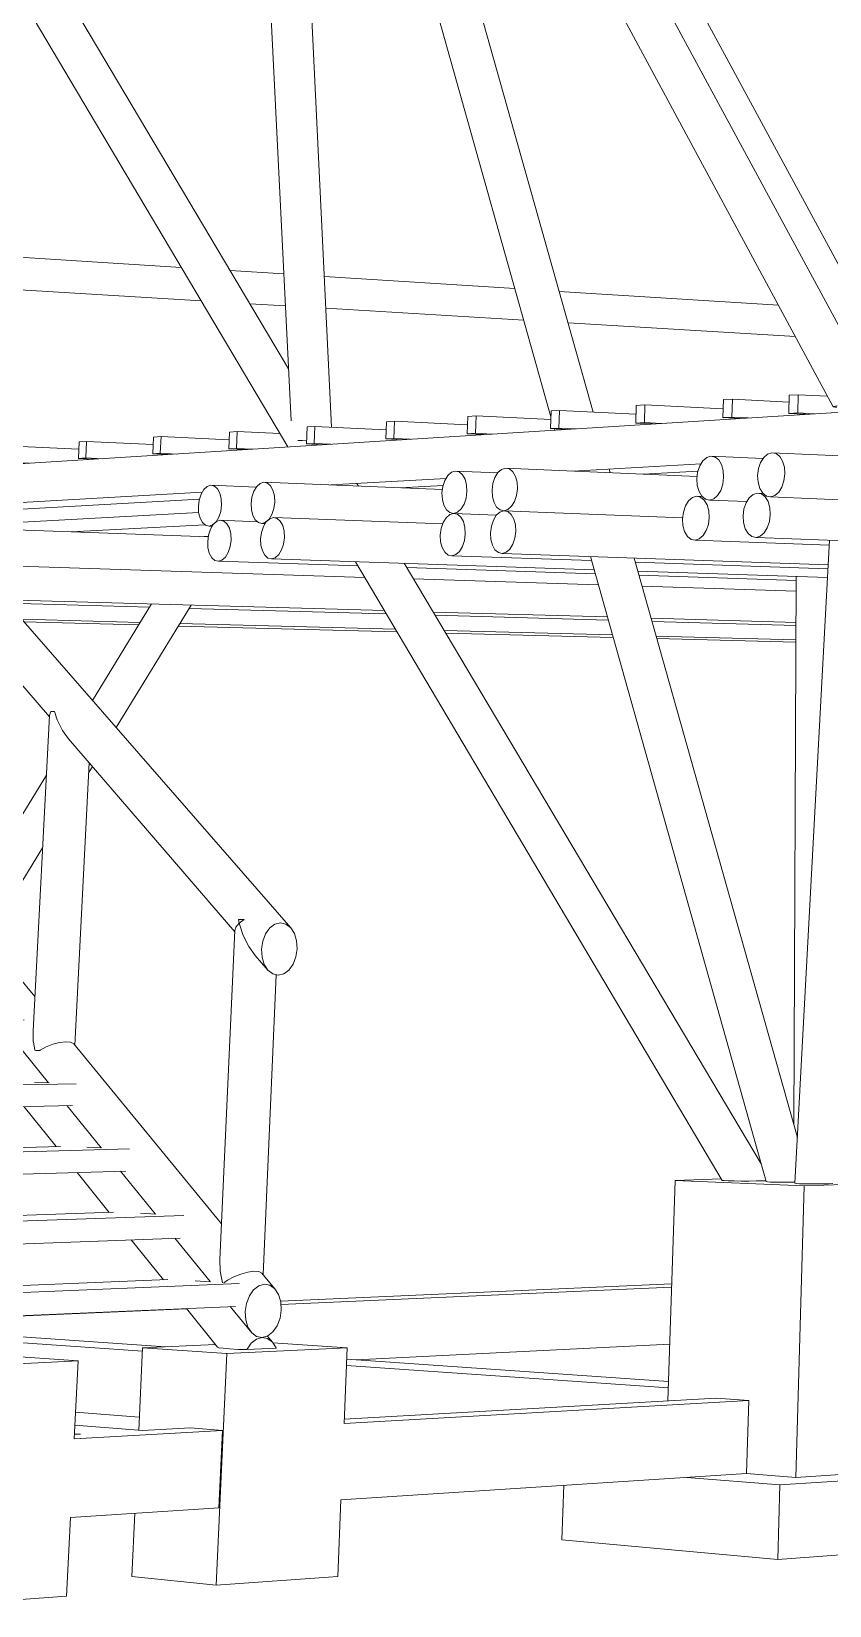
# Model space of a CAD drawing. Header units: millimetres. Extents: x -71878 to 121433, y -67383 to 83273.
# Drawn here: x -53653 to -42900, y 32376 to 53587 of the extents above; entities that cross this region are included whole.
import ezdxf

# ---------------------------------------------------------------- set-up
doc = ezdxf.new("R2010")
doc.units = ezdxf.units.MM
doc.header["$MEASUREMENT"] = 0
for name, color, linetype in [('COLUMNAS', 7, 'Continuous'), ('ENTIRADO', 7, 'Continuous'), ('Gradas', 7, 'Continuous'), ('Losas', 7, 'Continuous'), ('Vigas', 7, 'Continuous'), ('VIGAS DE CIMENTACION', 7, 'Continuous')]:
    doc.layers.add(name, color=color, linetype=linetype)
for name, color, linetype, lineweight in [('COLUMNAS_Pluma_Nº__1', 7, 'Continuous', 0), ('ENTIRADO_Pluma_Nº__21', 7, 'Continuous', 5), ('Losas_Pluma_Nº__1', 7, 'Continuous', 0), ('VIGAS DE CIMENTACION_Pluma_Nº__21', 7, 'Continuous', 5), ('Vigas_Pluma_Nº__21', 7, 'Continuous', 5)]:
    doc.layers.add(name, color=color, linetype=linetype, lineweight=lineweight)
doc.layers.add('Gradas_Pluma_Nº__2', color=7, linetype='Continuous', lineweight=0, true_color=0x323232)

# ---------------------------------------------------------------- blocks, each defined once
blk = doc.blocks.new('Elem Sección_5_3')
at = {"layer": 'COLUMNAS_Pluma_Nº__1', "linetype": 'Continuous'}
for p, q in [((-26873, -9638), (-19597, -21919)), ((-26206, -9724), (-19585, -20865)), ((-18666, -22411), (-18644, -22447)), ((-18681, -23465), (-13743, -31802)), ((-18026, -23487), (-13216, -31580)), ((-13717, -31806), (-13743, -31802)), ((-13661, -31808), (-13717, -31806)), ((-13581, -31810), (-13661, -31808)), ((-13485, -31811), (-13581, -31810)), ((-13382, -31811), (-13485, -31811)), ((-13281, -31810), (-13382, -31811)), ((-13194, -31808), (-13281, -31810)), ((-13152, -31807), (-13194, -31808))]:
    blk.add_line(p, q, dxfattribs=at)
blk = doc.blocks.new('Elem Sección_6_3')
at = {"layer": 'COLUMNAS_Pluma_Nº__1', "linetype": 'Continuous'}
for p, q in [((-19674, -8637), (-16050, -21511)), ((-19052, -8758), (-15481, -21450)), ((-16004, -21674), (-15999, -21692)), ((-15265, -22217), (-15251, -22267)), ((-15519, -23397), (-13148, -31819)), ((-14927, -23417), (-12730, -31226)), ((-13133, -31822), (-13148, -31819)), ((-13091, -31825), (-13133, -31822)), ((-13026, -31826), (-13091, -31825)), ((-12944, -31827), (-13026, -31826)), ((-12853, -31827), (-12944, -31827)), ((-12763, -31826), (-12853, -31827)), ((-12762, -31826), (-12763, -31826))]:
    blk.add_line(p, q, dxfattribs=at)
blk = doc.blocks.new('Elem Sección_8_3')
at = {"layer": 'Vigas_Pluma_Nº__21', "linetype": 'Continuous'}
for p, q in [((7455, -20213), (-26895, -22380)), ((-14027, -22146), (-15753, -22245)), ((-17463, -22342), (-19017, -22431)), ((-20747, -22530), (-24486, -22744))]:
    blk.add_line(p, q, dxfattribs=at)
blk = doc.blocks.new('Elem Sección_9_3')
at = {"layer": 'Vigas_Pluma_Nº__21', "linetype": 'Continuous'}
for p, q in [((-14068, -22245), (-14808, -22286)), ((-17502, -22438), (-18081, -22470)), ((-20785, -22622), (-24415, -22826))]:
    blk.add_line(p, q, dxfattribs=at)
blk = doc.blocks.new('Elem Sección_11_3')
at = {"layer": 'Vigas_Pluma_Nº__21', "linetype": 'Continuous'}
for p, q in [((-13225, -22127), (-13183, -22059)), ((-13183, -22059), (-13130, -22014)), ((-13130, -22014), (-13073, -21996)), ((-13073, -21996), (-13017, -22007)), ((-13073, -21996), (-2679, -22485)), ((-13017, -22007), (-12967, -22046)), ((-12967, -22046), (-12928, -22110)), ((-13265, -22304), (-13254, -22211)), ((-13254, -22211), (-13225, -22127)), ((-12928, -22110), (-12904, -22192)), ((-12904, -22192), (-12898, -22283)), ((-13259, -22395), (-13265, -22304)), ((-13236, -22477), (-13259, -22395)), ((-13197, -22540), (-13236, -22477)), ((-12939, -22461), (-12981, -22529)), ((-12910, -22376), (-12939, -22461)), ((-12898, -22283), (-12910, -22376)), ((-13147, -22580), (-13197, -22540)), ((-13091, -22592), (-13147, -22580)), ((-13034, -22574), (-13091, -22592)), ((-13091, -22592), (-183, -23137)), ((-12981, -22529), (-13034, -22574))]:
    blk.add_line(p, q, dxfattribs=at)
blk = doc.blocks.new('Elem Sección_12_3')
at = {"layer": 'Vigas_Pluma_Nº__21', "linetype": 'Continuous'}
for p, q in [((-13951, -22061), (-13895, -22044)), ((-13895, -22044), (-13839, -22055)), ((-13895, -22044), (-13193, -22076)), ((-13839, -22055), (-13790, -22094)), ((-14084, -22349), (-14073, -22257)), ((-14073, -22257), (-14044, -22174)), ((-14044, -22174), (-14002, -22106)), ((-14002, -22106), (-13951, -22061)), ((-13790, -22094), (-13752, -22157)), ((-13752, -22157), (-13729, -22238)), ((-13729, -22238), (-13723, -22329)), ((-14078, -22440), (-14084, -22349)), ((-14055, -22520), (-14078, -22440)), ((-13735, -22421), (-13763, -22505)), ((-13723, -22329), (-13735, -22421)), ((-14018, -22584), (-14055, -22520)), ((-13969, -22623), (-14018, -22584)), ((-13913, -22635), (-13969, -22623)), ((-13857, -22617), (-13913, -22635)), ((-13913, -22635), (-13411, -22656)), ((-13805, -22573), (-13857, -22617)), ((-13763, -22505), (-13805, -22573))]:
    blk.add_line(p, q, dxfattribs=at)
blk = doc.blocks.new('Elem Sección_13_3')
at = {"layer": 'Vigas_Pluma_Nº__21', "linetype": 'Continuous'}
for p, q in [((-16764, -22265), (-16804, -22331)), ((-16715, -22222), (-16764, -22265)), ((-16662, -22205), (-16715, -22222)), ((-16610, -22216), (-16662, -22205)), ((-14080, -22318), (-16662, -22205)), ((-16564, -22254), (-16610, -22216)), ((-16528, -22315), (-16564, -22254)), ((-16831, -22412), (-16843, -22501)), ((-16804, -22331), (-16831, -22412)), ((-16507, -22394), (-16528, -22315)), ((-16514, -22572), (-16502, -22482)), ((-16502, -22482), (-16507, -22394)), ((-16843, -22501), (-16838, -22589)), ((-16838, -22589), (-16817, -22668)), ((-16817, -22668), (-16782, -22729)), ((-16581, -22719), (-16541, -22653)), ((-16541, -22653), (-16514, -22572)), ((-16782, -22729), (-16736, -22768)), ((-16736, -22768), (-16684, -22779)), ((-16684, -22779), (-16630, -22762)), ((-16630, -22762), (-16581, -22719))]:
    blk.add_line(p, q, dxfattribs=at)
blk = doc.blocks.new('Elem Sección_14_3')
at = {"layer": 'Vigas_Pluma_Nº__21', "linetype": 'Continuous'}
for p, q in [((-17391, -22261), (-17440, -22304)), ((-17339, -22244), (-17391, -22261)), ((-17288, -22255), (-17339, -22244)), ((-16766, -22269), (-17339, -22244)), ((-17242, -22293), (-17288, -22255)), ((-17506, -22450), (-17518, -22538)), ((-17479, -22369), (-17506, -22450)), ((-17440, -22304), (-17479, -22369)), ((-17207, -22354), (-17242, -22293)), ((-17187, -22432), (-17207, -22354)), ((-17182, -22520), (-17187, -22432)), ((-17518, -22538), (-17513, -22626)), ((-17513, -22626), (-17493, -22704)), ((-17260, -22755), (-17221, -22689)), ((-17221, -22689), (-17194, -22608)), ((-17194, -22608), (-17182, -22520)), ((-17493, -22704), (-17458, -22765)), ((-17458, -22765), (-17413, -22803)), ((-17413, -22803), (-17362, -22814)), ((-17362, -22814), (-17309, -22798)), ((-17309, -22798), (-17260, -22755))]:
    blk.add_line(p, q, dxfattribs=at)
blk = doc.blocks.new('Elem Sección_15_3')
at = {"layer": 'Vigas_Pluma_Nº__21', "linetype": 'Continuous'}
for p, q in [((-14196, -22646), (-14238, -22713)), ((-14144, -22601), (-14196, -22646)), ((-14088, -22584), (-14144, -22601)), ((-14033, -22596), (-14088, -22584)), ((-14013, -22587), (-14088, -22584)), ((-13984, -22635), (-14033, -22596)), ((-13946, -22698), (-13984, -22635)), ((-14266, -22797), (-14277, -22888)), ((-14277, -22888), (-14272, -22979)), ((-14238, -22713), (-14266, -22797)), ((-13923, -22779), (-13946, -22698)), ((-13929, -22963), (-13917, -22871)), ((-13917, -22871), (-13923, -22779)), ((-14272, -22979), (-14249, -23060)), ((-14249, -23060), (-14211, -23124)), ((-14051, -23158), (-13999, -23114)), ((-13999, -23114), (-13957, -23046)), ((-13957, -23046), (-13929, -22963)), ((-14211, -23124), (-14162, -23164)), ((-14162, -23164), (-14107, -23175)), ((-14107, -23175), (-14051, -23158)), ((-12300, -23243), (-14107, -23175))]:
    blk.add_line(p, q, dxfattribs=at)
blk = doc.blocks.new('Elem Sección_16_3')
at = {"layer": 'Vigas_Pluma_Nº__21', "linetype": 'Continuous'}
for p, q in [((-16826, -22905), (-16853, -22986)), ((-16786, -22839), (-16826, -22905)), ((-16737, -22796), (-16786, -22839)), ((-16684, -22779), (-16737, -22796)), ((-16631, -22790), (-16684, -22779)), ((-14276, -22874), (-16684, -22779)), ((-16585, -22829), (-16631, -22790)), ((-16550, -22891), (-16585, -22829)), ((-16529, -22970), (-16550, -22891)), ((-16853, -22986), (-16865, -23075)), ((-16865, -23075), (-16860, -23164)), ((-16535, -23148), (-16524, -23059)), ((-16524, -23059), (-16529, -22970)), ((-16860, -23164), (-16839, -23243)), ((-16839, -23243), (-16804, -23305)), ((-16804, -23305), (-16758, -23343)), ((-16652, -23339), (-16603, -23295)), ((-16603, -23295), (-16563, -23230)), ((-16563, -23230), (-16535, -23148)), ((-16758, -23343), (-16706, -23355)), ((-16706, -23355), (-16652, -23339)), ((-12315, -23509), (-16706, -23355))]:
    blk.add_line(p, q, dxfattribs=at)
blk = doc.blocks.new('Elem Sección_17_3')
at = {"layer": 'Vigas_Pluma_Nº__21', "linetype": 'Continuous'}
for p, q in [((-17463, -22874), (-17502, -22939)), ((-17414, -22831), (-17463, -22874)), ((-17362, -22814), (-17414, -22831)), ((-17310, -22826), (-17362, -22814)), ((-16784, -22837), (-17362, -22814)), ((-17265, -22864), (-17310, -22826)), ((-17230, -22925), (-17265, -22864)), ((-17529, -23020), (-17541, -23109)), ((-17541, -23109), (-17536, -23196)), ((-17502, -22939), (-17529, -23020)), ((-17209, -23004), (-17230, -22925)), ((-17216, -23181), (-17204, -23092)), ((-17204, -23092), (-17209, -23004)), ((-17536, -23196), (-17516, -23275)), ((-17516, -23275), (-17481, -23336)), ((-17332, -23370), (-17283, -23327)), ((-17283, -23327), (-17243, -23262)), ((-17243, -23262), (-17216, -23181)), ((-17481, -23336), (-17436, -23375)), ((-17436, -23375), (-17384, -23386)), ((-17384, -23386), (-17332, -23370)), ((-15504, -23451), (-17384, -23386)), ((-12318, -23561), (-14912, -23472))]:
    blk.add_line(p, q, dxfattribs=at)
blk = doc.blocks.new('Elem Sección_22_3')
at = {"layer": 'Vigas_Pluma_Nº__21', "linetype": 'Continuous'}
for p, q in [((-24263, -23000), (-20666, -23128)), ((-23820, -23508), (-18556, -23676)), ((-17901, -23697), (-15412, -23777)), ((-14821, -23796), (-12746, -23862))]:
    blk.add_line(p, q, dxfattribs=at)
blk = doc.blocks.new('Elem Sección_24_3')
at = {"layer": 'Vigas_Pluma_Nº__21', "linetype": 'Continuous'}
for p, q in [((-23181, -24241), (-21585, -24283)), ((-21049, -24298), (-18143, -24375)), ((-17488, -24392), (-15222, -24453)), ((-14632, -24468), (-12749, -24518))]:
    blk.add_line(p, q, dxfattribs=at)
blk = doc.blocks.new('Elem Sección_25_3')
at = {"layer": 'Vigas_Pluma_Nº__21', "linetype": 'Continuous'}
for p, q in [((-23370, -24025), (-21459, -24078)), ((-20924, -24094), (-18265, -24168)), ((-17610, -24187), (-15278, -24253)), ((-14688, -24269), (-12748, -24324))]:
    blk.add_line(p, q, dxfattribs=at)
blk = doc.blocks.new('Elem Sección_27_3')
at = {"layer": 'Vigas_Pluma_Nº__21', "linetype": 'Continuous'}
blk.add_line((-20666, -23123), (-20722, -23126), dxfattribs=at)
blk = doc.blocks.new('Elem Sección_58_3')
at = {"layer": 'COLUMNAS_Pluma_Nº__1', "linetype": 'Continuous'}
blk.add_line((-12745, -23665), (-12779, -31051), dxfattribs=at)
blk = doc.blocks.new('Elem Sección_59_3')
at = {"layer": 'COLUMNAS_Pluma_Nº__1', "linetype": 'Continuous'}
for p, q in [((-12763, -31841), (-12297, -23174)), ((-12763, -31841), (-12746, -31844)), ((-12746, -31844), (-12702, -31847)), ((-12702, -31847), (-12638, -31850)), ((-12638, -31850), (-12558, -31851)), ((-12558, -31851), (-12470, -31851)), ((-12470, -31851), (-12385, -31850)), ((-12385, -31850), (-12308, -31848)), ((-12308, -31848), (-12250, -31845))]:
    blk.add_line(p, q, dxfattribs=at)
blk = doc.blocks.new('Elem Sección_63_3')
at = {"layer": 'Vigas_Pluma_Nº__21', "linetype": 'Continuous'}
for p, q in [((-19885, -22928), (-19839, -22886)), ((-19839, -22886), (-19789, -22870)), ((-19789, -22870), (-19740, -22881)), ((-19789, -22870), (-17508, -22956)), ((-19740, -22881), (-19697, -22918)), ((-19961, -23156), (-19949, -23070)), ((-19949, -23070), (-19923, -22991)), ((-19923, -22991), (-19885, -22928)), ((-19697, -22918), (-19664, -22978)), ((-19664, -22978), (-19645, -23055)), ((-19645, -23055), (-19641, -23140)), ((-19957, -23242), (-19961, -23156)), ((-19938, -23319), (-19957, -23242)), ((-19905, -23378), (-19938, -23319)), ((-19679, -23306), (-19717, -23370)), ((-19653, -23227), (-19679, -23306)), ((-19641, -23140), (-19653, -23227)), ((-19863, -23416), (-19905, -23378)), ((-19814, -23427), (-19863, -23416)), ((-19764, -23411), (-19814, -23427)), ((-19814, -23427), (-15470, -23573)), ((-19717, -23370), (-19764, -23411)), ((-14878, -23593), (-12324, -23679))]:
    blk.add_line(p, q, dxfattribs=at)
blk = doc.blocks.new('Elem Sección_64_3')
at = {"layer": 'Vigas_Pluma_Nº__21', "linetype": 'Continuous'}
for p, q in [((-20725, -22493), (-20680, -22452)), ((-20680, -22452), (-20631, -22435)), ((-20631, -22435), (-20583, -22446)), ((-20631, -22435), (-20019, -22460)), ((-20583, -22446), (-20541, -22483)), ((-20541, -22483), (-20509, -22542)), ((-20800, -22719), (-20789, -22634)), ((-20789, -22634), (-20763, -22556)), ((-20763, -22556), (-20725, -22493)), ((-20509, -22542), (-20491, -22617)), ((-20491, -22617), (-20487, -22702)), ((-20797, -22804), (-20800, -22719)), ((-20778, -22879), (-20797, -22804)), ((-20746, -22938), (-20778, -22879)), ((-20524, -22866), (-20562, -22929)), ((-20498, -22788), (-20524, -22866)), ((-20487, -22702), (-20498, -22788)), ((-20705, -22975), (-20746, -22938)), ((-20657, -22986), (-20705, -22975)), ((-20608, -22970), (-20657, -22986)), ((-20657, -22986), (-20614, -22988)), ((-20562, -22929), (-20608, -22970))]:
    blk.add_line(p, q, dxfattribs=at)
blk = doc.blocks.new('Elem Sección_65_3')
at = {"layer": 'Vigas_Pluma_Nº__21', "linetype": 'Continuous'}
for p, q in [((-20014, -22452), (-20052, -22516)), ((-19968, -22410), (-20014, -22452)), ((-19918, -22394), (-19968, -22410)), ((-19870, -22405), (-19918, -22394)), ((-17512, -22494), (-19918, -22394)), ((-19827, -22441), (-19870, -22405)), ((-19795, -22501), (-19827, -22441)), ((-20078, -22594), (-20090, -22680)), ((-20090, -22680), (-20086, -22765)), ((-20052, -22516), (-20078, -22594)), ((-19776, -22577), (-19795, -22501)), ((-19783, -22749), (-19772, -22663)), ((-19772, -22663), (-19776, -22577)), ((-20086, -22765), (-20067, -22841)), ((-20067, -22841), (-20035, -22901)), ((-20035, -22901), (-19992, -22938)), ((-19894, -22933), (-19848, -22891)), ((-19848, -22891), (-19809, -22828)), ((-19809, -22828), (-19783, -22749)), ((-19992, -22938), (-19944, -22949)), ((-19944, -22949), (-19894, -22933)), ((-19898, -22951), (-19944, -22949))]:
    blk.add_line(p, q, dxfattribs=at)
blk = doc.blocks.new('Elem Sección_68_3')
at = {"layer": 'COLUMNAS_Pluma_Nº__1', "linetype": 'Continuous'}
for p, q in [((-14377, -31803), (-14473, -34775)), ((-14377, -31803), (-13754, -31783)), ((-12638, -31875), (-14377, -31803)), ((-10481, -31802), (-12638, -31875)), ((-11225, -31773), (-10481, -31802)), ((-10481, -31802), (-10550, -34781)), ((-12638, -31875), (-12749, -35805)), ((-12749, -35805), (-13414, -35751)), ((-12014, -35757), (-12749, -35805))]:
    blk.add_line(p, q, dxfattribs=at)
blk = doc.blocks.new('Elem Sección_70_3')
at = {"layer": 'Gradas_Pluma_Nº__2', "linetype": 'Continuous'}
for p, q in [((-33707, -22611), (-33542, -22601)), ((-33558, -22808), (-33542, -22601)), ((-33542, -22601), (-32626, -22634)), ((-32085, -22653), (-30686, -22704)), ((-33516, -22865), (-32646, -22895)), ((-32650, -22952), (-33471, -22924)), ((-31084, -23005), (-32109, -22970)), ((-32105, -22914), (-30479, -22969)), ((-30991, -22999), (-31084, -23005)), ((-30479, -22969), (-30643, -22979)), ((-30479, -22969), (-30478, -22967)), ((-33163, -23334), (-32996, -23324)), ((-33012, -23534), (-32996, -23324)), ((-32996, -23324), (-32679, -23334)), ((-32137, -23351), (-30473, -23403)), ((-29917, -23420), (-29897, -23421)), ((-29915, -23681), (-29897, -23421)), ((-32969, -23591), (-32698, -23599)), ((-32703, -23657), (-32924, -23651)), ((-30676, -23716), (-32160, -23673)), ((-32156, -23615), (-30491, -23664)), ((-30494, -23710), (-30577, -23714)), ((-29935, -23680), (-29915, -23681)), ((-29915, -23681), (-29935, -23682)), ((-32189, -24068), (-30522, -24112)), ((-29965, -24126), (-29324, -24143)), ((-29341, -24406), (-29324, -24143)), ((-30544, -24425), (-32212, -24385)), ((-32209, -24336), (-30540, -24377)), ((-29983, -24390), (-29341, -24406)), ((-29799, -24424), (-29979, -24432)), ((-29341, -24406), (-29440, -24410)), ((-32044, -24819), (-31871, -24813)), ((-31887, -25028), (-31871, -24813)), ((-31871, -24813), (-30572, -24840)), ((-30015, -24852), (-29086, -24871)), ((-31843, -25086), (-30591, -25110)), ((-30594, -25147), (-31814, -25125)), ((-29562, -25167), (-30035, -25158)), ((-30033, -25120), (-29103, -25138)), ((-29186, -25158), (-29369, -25164)), ((-31468, -25584), (-31292, -25579)), ((-31308, -25797), (-31292, -25579)), ((-31292, -25579), (-30625, -25590)), ((-30066, -25598), (-29135, -25613)), ((-28567, -25622), (-28144, -25628)), ((-28161, -25897), (-28144, -25628)), ((-31264, -25855), (-30644, -25863)), ((-30084, -25871), (-29153, -25883)), ((-30646, -25891), (-31243, -25883)), ((-29155, -25911), (-30086, -25898)), ((-28560, -25906), (-28585, -25906)), ((-28584, -25891), (-28161, -25897)), ((-28161, -25897), (-28189, -25898)), ((-30881, -26363), (-30702, -26360)), ((-30717, -26580), (-30702, -26360)), ((-30702, -26360), (-30678, -26361)), ((-30118, -26366), (-29185, -26375)), ((-28616, -26381), (-27537, -26392)), ((-27553, -26653), (-27537, -26392)), ((-29205, -26667), (-30138, -26660)), ((-30137, -26643), (-29204, -26651)), ((-28388, -26673), (-28635, -26672)), ((-28634, -26655), (-27562, -26664)), ((-27923, -26669), (-28112, -26671)), ((-28302, -27144), (-26462, -27153)), ((-25875, -27155), (-25173, -27158)), ((-28078, -27432), (-26479, -27436)), ((-27777, -27449), (-28065, -27448)), ((-27272, -27447), (-27464, -27448)), ((-25892, -27437), (-25224, -27439)), ((-26511, -27969), (-27659, -27970)), ((-27657, -27974), (-26512, -27972)), ((-25388, -27967), (-25923, -27968)), ((-25923, -27971), (-24512, -27969)), ((-24856, -27968), (-25043, -27967)), ((-27431, -28263), (-26529, -28260)), ((-25940, -28258), (-24562, -28253)), ((-26561, -28800), (-27011, -28803)), ((-26998, -28820), (-26562, -28817)), ((-25972, -28812), (-23946, -28796)), ((-24718, -28786), (-25971, -28796)), ((-24188, -28791), (-24378, -28789)), ((-26771, -29112), (-26580, -29110)), ((-25989, -29104), (-23962, -29084)), ((-26023, -29680), (-23992, -29651)), ((-24045, -29622), (-26021, -29649)), ((-23385, -29643), (-23149, -29639)), ((-26040, -29977), (-24008, -29944)), ((-23401, -29934), (-23199, -29931)), ((-24037, -30488), (-25675, -30521)), ((-25640, -30566), (-24040, -30533)), ((-23431, -30521), (-22446, -30500)), ((-23358, -30474), (-23429, -30476)), ((-22810, -30488), (-23008, -30482)), ((-25410, -30862), (-24056, -30831)), ((-23447, -30817), (-22496, -30795)), ((-24086, -31383), (-24986, -31407)), ((-23479, -31427), (-21729, -31379)), ((-22657, -31344), (-23476, -31366)), ((-22100, -31363), (-22301, -31355)), ((-24939, -31467), (-24089, -31444)), ((-24708, -31766), (-24105, -31748)), ((-23495, -31729), (-21779, -31678)), ((-21942, -32232), (-23524, -32286)), ((-24135, -32307), (-24283, -32312)), ((-24224, -32388), (-24140, -32385)), ((-23528, -32364), (-20997, -32276)), ((-21375, -32256), (-21580, -32246)), ((-23545, -32672), (-21047, -32579)), ((-21211, -33139), (-23564, -33236)), ((-23492, -33328), (-20249, -33193)), ((-20635, -33168), (-20843, -33155)), ((-23336, -33634), (-20299, -33500))]:
    blk.add_line(p, q, dxfattribs=at)
blk = doc.blocks.new('Elem Sección_81_3')
at = {"layer": 'COLUMNAS_Pluma_Nº__1', "linetype": 'Continuous'}
for p, q in [((-20181, -8794), (-19550, -21568)), ((-19618, -8876), (-19006, -21654)), ((-19398, -21830), (-19459, -21832)), ((-19343, -21829), (-19398, -21830))]:
    blk.add_line(p, q, dxfattribs=at)
blk = doc.blocks.new('Elem Sección_82_3')
at = {"layer": 'COLUMNAS_Pluma_Nº__1', "linetype": 'Continuous'}
for p, q in [((-19727, -7505), (-19779, -7409)), ((-18995, -7667), (-19041, -7582)), ((-12144, -20335), (-18888, -7864)), ((-12246, -21377), (-19114, -8643)), ((-12246, -21377), (-12239, -21372)), ((-12220, -21382), (-12246, -21377)), ((-12239, -21372), (-12200, -21367)), ((-12200, -21384), (-12220, -21382)), ((-12200, -21367), (-12194, -21367))]:
    blk.add_line(p, q, dxfattribs=at)
blk = doc.blocks.new('Elem Sección_83_3')
at = {"layer": 'Vigas_Pluma_Nº__21', "linetype": 'Continuous'}
for p, q in [((-21030, -19500), (-26862, -19131)), ((-20764, -19950), (-26830, -19586)), ((-19648, -19588), (-20371, -19542)), ((-16536, -19785), (-19103, -19622)), ((-12983, -20010), (-15939, -19823)), ((-19627, -20018), (-20105, -19990)), ((-16416, -20211), (-19083, -20051)), ((-12756, -20431), (-15819, -20247))]:
    blk.add_line(p, q, dxfattribs=at)
blk = doc.blocks.new('Elem Sección_92_3')
at = {"layer": 'Vigas_Pluma_Nº__21', "linetype": 'Continuous'}
for p, q in [((-24989, -22734), (-24940, -22658)), ((-24940, -22658), (-24876, -22599)), ((-24876, -22599), (-24803, -22562)), ((-24803, -22562), (-24729, -22551)), ((-24729, -22551), (-24660, -22568)), ((-24660, -22568), (-24604, -22610)), ((-19556, -28400), (-24604, -22610)), ((-25025, -22906), (-25018, -22820)), ((-25008, -22984), (-25025, -22906)), ((-25018, -22820), (-24989, -22734)), ((-24969, -23048), (-25008, -22984)), ((-22807, -25556), (-24969, -23048)), ((-22806, -25538), (-22794, -25492)), ((-22794, -25492), (-22793, -25492)), ((-22793, -25492), (-22786, -25483)), ((-22702, -25597), (-22741, -25482)), ((-22702, -25597), (-22702, -25598)), ((-22632, -25740), (-22702, -25598)), ((-22632, -25740), (-22631, -25741)), ((-22550, -25854), (-22631, -25741)), ((-20309, -28453), (-22550, -25854)), ((-20309, -28434), (-20294, -28388)), ((-20294, -28388), (-20251, -28337)), ((-20251, -28337), (-20261, -28286)), ((-20261, -28286), (-20185, -28286)), ((-20185, -28286), (-20251, -28337)), ((-20251, -28337), (-20195, -28503)), ((-19894, -28479), (-19837, -28401)), ((-19837, -28401), (-19768, -28351)), ((-19768, -28351), (-19693, -28333)), ((-19693, -28333), (-19620, -28350)), ((-19620, -28350), (-19556, -28400)), ((-19556, -28400), (-19506, -28477)), ((-20195, -28503), (-20120, -28652)), ((-19949, -28687), (-19933, -28578)), ((-19933, -28578), (-19894, -28479)), ((-19506, -28477), (-19477, -28575)), ((-19477, -28575), (-19470, -28683)), ((-20120, -28652), (-20035, -28771)), ((-19863, -28971), (-20035, -28771)), ((-19942, -28795), (-19949, -28687)), ((-19913, -28893), (-19942, -28795)), ((-19486, -28792), (-19524, -28890)), ((-19470, -28683), (-19486, -28792)), ((-19863, -28971), (-19913, -28893)), ((-19798, -29020), (-19863, -28971)), ((-19725, -29037), (-19798, -29020)), ((-19650, -29019), (-19725, -29037)), ((-19581, -28968), (-19650, -29019)), ((-19524, -28890), (-19581, -28968))]:
    blk.add_line(p, q, dxfattribs=at)
blk = doc.blocks.new('Elem Sección_102_3')
at = {"layer": 'COLUMNAS_Pluma_Nº__1', "linetype": 'Continuous'}
for p, q in [((-22806, -25538), (-23026, -29787)), ((-22756, -25482), (-22786, -25483)), ((-22741, -25482), (-22756, -25482)), ((-22272, -26177), (-22464, -29982)), ((-22992, -30050), (-23003, -30049)), ((-22936, -30051), (-22992, -30050))]:
    blk.add_line(p, q, dxfattribs=at)
blk = doc.blocks.new('Elem Sección_103_3')
at = {"layer": 'COLUMNAS_Pluma_Nº__1', "linetype": 'Continuous'}
for p, q in [((-20249, -28286), (-20261, -28286)), ((-20185, -28286), (-20249, -28286)), ((-20309, -28434), (-20512, -32869)), ((-19750, -29031), (-19929, -33070))]:
    blk.add_line(p, q, dxfattribs=at)
blk = doc.blocks.new('Elem Sección_116_3')
at = {"layer": 'Vigas_Pluma_Nº__21', "linetype": 'Continuous'}
blk.add_line((-24270, -22992), (-20797, -22804), dxfattribs=at)
blk = doc.blocks.new('Elem Sección_117_3')
at = {"layer": 'Vigas_Pluma_Nº__21', "linetype": 'Continuous'}
blk.add_line((-22514, -23062), (-20713, -22968), dxfattribs=at)
blk = doc.blocks.new('Elem Sección_131_3')
at = {"layer": 'ENTIRADO_Pluma_Nº__21', "linetype": 'Continuous'}
for p, q in [((-12846, -21468), (-12839, -21223)), ((-12839, -21223), (-12718, -21215)), ((-12718, -21215), (-12725, -21460)), ((-12718, -21215), (-12322, -21236)), ((-12725, -21460), (-12846, -21468)), ((-12846, -21468), (-12620, -21479)), ((-12725, -21460), (-12499, -21472))]:
    blk.add_line(p, q, dxfattribs=at)
blk = doc.blocks.new('Elem Sección_132_3')
at = {"layer": 'ENTIRADO_Pluma_Nº__21', "linetype": 'Continuous'}
for p, q in [((-13732, -21524), (-13724, -21281)), ((-13724, -21281), (-13605, -21274)), ((-13605, -21274), (-13612, -21516)), ((-13605, -21274), (-12842, -21314)), ((-13612, -21516), (-13732, -21524)), ((-13732, -21524), (-13506, -21535)), ((-13612, -21516), (-13387, -21528))]:
    blk.add_line(p, q, dxfattribs=at)
blk = doc.blocks.new('Elem Sección_133_3')
at = {"layer": 'ENTIRADO_Pluma_Nº__21', "linetype": 'Continuous'}
for p, q in [((-14908, -21598), (-14900, -21359)), ((-14900, -21359), (-14783, -21351)), ((-14783, -21351), (-14791, -21591)), ((-14783, -21351), (-13728, -21406)), ((-14791, -21591), (-14908, -21598)), ((-14908, -21598), (-14683, -21609)), ((-14791, -21591), (-14566, -21602))]:
    blk.add_line(p, q, dxfattribs=at)
blk = doc.blocks.new('Elem Sección_134_3')
at = {"layer": 'ENTIRADO_Pluma_Nº__21', "linetype": 'Continuous'}
for p, q in [((-16056, -21671), (-16048, -21434)), ((-16048, -21434), (-15934, -21427)), ((-15934, -21427), (-15943, -21664)), ((-15934, -21427), (-14904, -21479)), ((-15943, -21664), (-16056, -21671)), ((-16056, -21671), (-15832, -21682)), ((-15943, -21664), (-15718, -21675))]:
    blk.add_line(p, q, dxfattribs=at)
blk = doc.blocks.new('Elem Sección_135_3')
at = {"layer": 'ENTIRADO_Pluma_Nº__21', "linetype": 'Continuous'}
for p, q in [((-17178, -21742), (-17169, -21508)), ((-17169, -21508), (-17058, -21501)), ((-17058, -21501), (-17067, -21735)), ((-17058, -21501), (-16052, -21550)), ((-17067, -21735), (-17178, -21742)), ((-17178, -21742), (-16954, -21753)), ((-17067, -21735), (-16843, -21746))]:
    blk.add_line(p, q, dxfattribs=at)
blk = doc.blocks.new('Elem Sección_136_3')
at = {"layer": 'ENTIRADO_Pluma_Nº__21', "linetype": 'Continuous'}
for p, q in [((-18274, -21811), (-18264, -21580)), ((-18264, -21580), (-18156, -21573)), ((-18156, -21573), (-18165, -21805)), ((-18156, -21573), (-17173, -21621)), ((-18165, -21805), (-18274, -21811)), ((-18274, -21811), (-18051, -21822)), ((-18165, -21805), (-17942, -21815))]:
    blk.add_line(p, q, dxfattribs=at)
blk = doc.blocks.new('Elem Sección_137_3')
at = {"layer": 'ENTIRADO_Pluma_Nº__21', "linetype": 'Continuous'}
for p, q in [((-19345, -21879), (-19335, -21650)), ((-19335, -21650), (-19229, -21643)), ((-19229, -21643), (-19239, -21873)), ((-19229, -21643), (-18269, -21689)), ((-19239, -21873), (-19345, -21879)), ((-19345, -21879), (-19122, -21889)), ((-19239, -21873), (-19016, -21883))]:
    blk.add_line(p, q, dxfattribs=at)
blk = doc.blocks.new('Elem Sección_138_3')
at = {"layer": 'ENTIRADO_Pluma_Nº__21', "linetype": 'Continuous'}
for p, q in [((-20392, -21946), (-20381, -21719)), ((-20381, -21719), (-20277, -21712)), ((-20277, -21712), (-20288, -21939)), ((-20277, -21712), (-19704, -21739)), ((-20288, -21939), (-20392, -21946)), ((-20392, -21946), (-20170, -21955)), ((-20288, -21939), (-20066, -21949))]:
    blk.add_line(p, q, dxfattribs=at)
blk = doc.blocks.new('Elem Sección_139_3')
at = {"layer": 'ENTIRADO_Pluma_Nº__21', "linetype": 'Continuous'}
for p, q in [((-21415, -22010), (-21404, -21787)), ((-21404, -21787), (-21303, -21780)), ((-21303, -21780), (-21314, -22004)), ((-21303, -21780), (-20386, -21822)), ((-21314, -22004), (-21415, -22010)), ((-21415, -22010), (-21194, -22020)), ((-21314, -22004), (-21093, -22014))]:
    blk.add_line(p, q, dxfattribs=at)
blk = doc.blocks.new('Elem Sección_140_3')
at = {"layer": 'ENTIRADO_Pluma_Nº__21', "linetype": 'Continuous'}
for p, q in [((-22405, -21852), (-22306, -21846)), ((-22306, -21846), (-22317, -22067)), ((-22306, -21846), (-21409, -21886)), ((-22416, -22074), (-22405, -21852)), ((-22317, -22067), (-22416, -22074)), ((-22416, -22074), (-22196, -22083)), ((-22317, -22067), (-22097, -22077))]:
    blk.add_line(p, q, dxfattribs=at)
blk = doc.blocks.new('Elem Sección_141_3')
at = {"layer": 'ENTIRADO_Pluma_Nº__21', "linetype": 'Continuous'}
for p, q in [((-23395, -22136), (-23384, -21917)), ((-23384, -21917), (-23287, -21910)), ((-23287, -21910), (-23298, -22130)), ((-23287, -21910), (-22410, -21949)), ((-23298, -22130), (-23395, -22136)), ((-23395, -22136), (-23176, -22145)), ((-23298, -22130), (-23079, -22139))]:
    blk.add_line(p, q, dxfattribs=at)
blk = doc.blocks.new('Elem Sección_159_3')
at = {"layer": 'COLUMNAS_Pluma_Nº__1', "linetype": 'Continuous'}
blk.add_line((-15091, -14081), (-12104, -19595), dxfattribs=at)
blk = doc.blocks.new('Elem Sección_166_3')
at = {"layer": 'COLUMNAS_Pluma_Nº__1', "linetype": 'Continuous'}
for p, q in [((-21433, -24035), (-22229, -25334)), ((-20898, -24051), (-21908, -25701)), ((-22229, -26226), (-22278, -26306)), ((-22848, -26344), (-23712, -27752)), ((-22899, -27320), (-23396, -28133)), ((-24532, -29090), (-24865, -29633)), ((-24220, -29479), (-24309, -29625)), ((-25066, -29961), (-25407, -30516)), ((-24509, -29952), (-24847, -30504)), ((-25061, -30854), (-25218, -31110))]:
    blk.add_line(p, q, dxfattribs=at)
blk = doc.blocks.new('Elem Sección_194_3')
at = {"layer": 'Vigas_Pluma_Nº__21', "linetype": 'Continuous'}
for p, q in [((-25232, -27790), (-25167, -27728)), ((-25167, -27728), (-25094, -27688)), ((-25094, -27688), (-25091, -27688)), ((-25313, -27967), (-25312, -27956)), ((-25312, -27956), (-25282, -27869)), ((-25282, -27869), (-25232, -27790)), ((-24777, -28786), (-25204, -28255)), ((-24104, -29622), (-24532, -29090)), ((-23417, -30475), (-23428, -30462)), ((-22717, -31346), (-23148, -30810)), ((-22002, -32234), (-22434, -31698)), ((-21272, -33142), (-21704, -32604)), ((-20541, -34050), (-20960, -33529)), ((-20018, -33942), (-19942, -33920)), ((-19942, -33920), (-19867, -33934)), ((-19802, -33982), (-19869, -33900)), ((-19867, -33934), (-19802, -33982)), ((-20541, -34050), (-20523, -34057)), ((-20523, -34057), (-20467, -34065)), ((-20467, -34065), (-20379, -34073)), ((-20267, -34079), (-20379, -34073)), ((-20147, -34083), (-20267, -34079)), ((-19750, -34064), (-20147, -34083)), ((-20147, -34083), (-20145, -34078)), ((-20145, -34078), (-20088, -33996)), ((-20088, -33996), (-20018, -33942)), ((-19802, -33982), (-19752, -34059)), ((-19752, -34059), (-19750, -34064))]:
    blk.add_line(p, q, dxfattribs=at)
blk = doc.blocks.new('Elem Sección_200_3')
at = {"layer": 'Vigas_Pluma_Nº__21', "linetype": 'Continuous'}
for p, q in [((-25213, -27158), (-25195, -27130)), ((-25195, -27130), (-25130, -27068)), ((-25130, -27068), (-25091, -27047)), ((-25264, -27460), (-25268, -27439)), ((-25225, -27523), (-25264, -27460)), ((-24863, -27968), (-25225, -27523)), ((-24195, -28791), (-24632, -28253)), ((-23003, -29326), (-23240, -29037)), ((-23026, -29788), (-23026, -29787)), ((-23026, -29788), (-23024, -29934)), ((-22818, -30488), (-23269, -29932)), ((-23023, -29935), (-23024, -29934)), ((-23023, -29935), (-23003, -30049)), ((-22932, -30048), (-22936, -30051)), ((-22931, -30048), (-22932, -30048)), ((-22850, -30003), (-22931, -30048)), ((-22760, -29967), (-22850, -30003)), ((-22850, -30003), (-22850, -30003)), ((-22670, -29943), (-22760, -29967)), ((-22760, -29967), (-22760, -29967)), ((-22588, -29934), (-22670, -29943)), ((-22670, -29943), (-22670, -29943)), ((-22522, -29941), (-22588, -29935)), ((-22480, -29963), (-22522, -29941)), ((-20490, -32387), (-22480, -29963)), ((-22108, -31362), (-22567, -30797)), ((-21383, -32255), (-21850, -31680)), ((-20643, -33167), (-21118, -32582)), ((-20506, -33025), (-20512, -32869)), ((-20476, -33184), (-20506, -33025)), ((-20229, -33064), (-20322, -33101)), ((-20136, -33038), (-20229, -33064)), ((-20052, -33027), (-20136, -33038)), ((-19986, -33032), (-20052, -33027)), ((-19944, -33052), (-19986, -33032)), ((-19770, -33264), (-19944, -33052)), ((-20406, -33147), (-20456, -33185)), ((-20322, -33101), (-20406, -33147)), ((-20113, -33358), (-20056, -33276)), ((-20056, -33276), (-19986, -33222)), ((-19986, -33222), (-19910, -33201)), ((-19910, -33201), (-19836, -33216)), ((-19836, -33216), (-19770, -33264)), ((-19770, -33264), (-19720, -33341)), ((-20082, -33858), (-20370, -33503)), ((-20169, -33571), (-20152, -33460)), ((-20152, -33460), (-20113, -33358)), ((-19720, -33341), (-19690, -33439)), ((-19690, -33439), (-19683, -33550)), ((-20162, -33682), (-20169, -33571)), ((-20132, -33781), (-20162, -33682)), ((-19700, -33661), (-19739, -33763)), ((-19683, -33550), (-19700, -33661)), ((-20082, -33858), (-20132, -33781)), ((-20016, -33906), (-20082, -33858)), ((-19942, -33920), (-20016, -33906)), ((-19866, -33899), (-19942, -33920)), ((-19796, -33845), (-19866, -33899)), ((-19739, -33763), (-19796, -33845))]:
    blk.add_line(p, q, dxfattribs=at)
blk = doc.blocks.new('Elem Sección_211_3')
at = {"layer": 'Losas_Pluma_Nº__1', "linetype": 'Continuous'}
for p, q in [((-12964, -35906), (-14218, -35804)), ((-11422, -35804), (-12964, -35906)), ((-15876, -35911), (-15902, -36645)), ((-12964, -35906), (-12993, -36912)), ((-9348, -35969), (-9362, -36641)), ((-12993, -36912), (-15902, -36645)), ((-9362, -36641), (-12993, -36912))]:
    blk.add_line(p, q, dxfattribs=at)
blk = doc.blocks.new('Elem Sección_264_3')
at = {"layer": 'Vigas_Pluma_Nº__21', "linetype": 'Continuous'}
for p, q in [((-13420, -22671), (-13449, -22755)), ((-13378, -22603), (-13420, -22671)), ((-13326, -22558), (-13378, -22603)), ((-13269, -22541), (-13326, -22558)), ((-13213, -22552), (-13269, -22541)), ((-13193, -22544), (-13269, -22541)), ((-13163, -22592), (-13213, -22552)), ((-13124, -22656), (-13163, -22592)), ((-13100, -22738), (-13124, -22656)), ((-13449, -22755), (-13461, -22848)), ((-13461, -22848), (-13454, -22939)), ((-13106, -22922), (-13094, -22830)), ((-13094, -22830), (-13100, -22738)), ((-13454, -22939), (-13431, -23021)), ((-13431, -23021), (-13393, -23085)), ((-13393, -23085), (-13343, -23125)), ((-13287, -23137), (-13230, -23120)), ((-13230, -23120), (-13177, -23075)), ((-13177, -23075), (-13135, -23007)), ((-13135, -23007), (-13106, -22922)), ((-13343, -23125), (-13287, -23137)), ((102, -23642), (-13287, -23137))]:
    blk.add_line(p, q, dxfattribs=at)
blk = doc.blocks.new('Elem Sección_265_3')
at = {"layer": 'Vigas_Pluma_Nº__21', "linetype": 'Continuous'}
for p, q in [((-20505, -22907), (-20554, -22923)), ((-20457, -22918), (-20505, -22907)), ((-20006, -22926), (-20505, -22907)), ((-20663, -23106), (-20675, -23191)), ((-20637, -23027), (-20663, -23106)), ((-20600, -22965), (-20637, -23027)), ((-20554, -22923), (-20600, -22965)), ((-20415, -22955), (-20457, -22918)), ((-20383, -23014), (-20415, -22955)), ((-20364, -23090), (-20383, -23014)), ((-20360, -23175), (-20364, -23090)), ((-20675, -23191), (-20671, -23276)), ((-20671, -23276), (-20653, -23352)), ((-20398, -23340), (-20372, -23261)), ((-20372, -23261), (-20360, -23175)), ((-20653, -23352), (-20621, -23412)), ((-20621, -23412), (-20579, -23449)), ((-20579, -23449), (-20531, -23460)), ((-20531, -23460), (-20482, -23444)), ((-18648, -23522), (-20531, -23460)), ((-20482, -23444), (-20436, -23403)), ((-20436, -23403), (-20398, -23340)), ((-15454, -23628), (-17992, -23544)), ((-12746, -23718), (-14862, -23648))]:
    blk.add_line(p, q, dxfattribs=at)
blk = doc.blocks.new('Elem Sección_266_3')
at = {"layer": 'Vigas_Pluma_Nº__21', "linetype": 'Continuous'}
for p, q in [((-18291, -24125), (-23410, -23979)), ((-15290, -24210), (-17636, -24144)), ((-12748, -24283), (-14699, -24227))]:
    blk.add_line(p, q, dxfattribs=at)
blk = doc.blocks.new('Elem Sección_267_3')
at = {"layer": 'Vigas_Pluma_Nº__21', "linetype": 'Continuous'}
for p, q in [((-21606, -24318), (-23150, -24277)), ((-18122, -24410), (-21070, -24332)), ((-15213, -24486), (-17467, -24427)), ((-12749, -24551), (-14622, -24502))]:
    blk.add_line(p, q, dxfattribs=at)
blk = doc.blocks.new('Elem Sección_268_3')
at = {"layer": 'VIGAS DE CIMENTACION_Pluma_Nº__21', "linetype": 'Continuous'}
for p, q in [((-10509, -33026), (-6754, -32861)), ((-6754, -32861), (-6297, -32883)), ((-10510, -33070), (-6297, -32883)), ((-6297, -32883), (-6307, -33598)), ((-19693, -33429), (-14422, -33198)), ((-19688, -33475), (-14424, -33243)), ((-24811, -33702), (-24617, -33693)), ((-24808, -33653), (-24653, -33646)), ((-23336, -33637), (-20958, -33532)), ((-10528, -33810), (-6307, -33598)), ((-18676, -34221), (-14448, -34008))]:
    blk.add_line(p, q, dxfattribs=at)
blk = doc.blocks.new('Elem Sección_283_3')
at = {"layer": 'VIGAS DE CIMENTACION_Pluma_Nº__21', "linetype": 'Continuous'}
for p, q in [((-26075, -34636), (-26026, -33793)), ((-26026, -33793), (-25330, -33762)), ((-24458, -33903), (-26026, -33793)), ((-24522, -33818), (-25330, -33762)), ((-21242, -34044), (-23378, -33897)), ((-21553, -34105), (-23423, -33975)), ((-14467, -34600), (-18804, -34297)), ((-14465, -34511), (-18801, -34212)), ((-25281, -34700), (-26075, -34636)), ((-21596, -34993), (-22454, -34925))]:
    blk.add_line(p, q, dxfattribs=at)
blk = doc.blocks.new('Elem Sección_286_3')
at = {"layer": 'VIGAS DE CIMENTACION_Pluma_Nº__21', "linetype": 'Continuous'}
for p, q in [((-13384, -34769), (-18837, -35080)), ((-13822, -34738), (-18835, -35022)), ((-13384, -34769), (-13822, -34738)), ((-13414, -35751), (-13384, -34769)), ((-13414, -35751), (-18880, -36107))]:
    blk.add_line(p, q, dxfattribs=at)
blk = doc.blocks.new('Elem Sección_287_3')
at = {"layer": 'VIGAS DE CIMENTACION_Pluma_Nº__21', "linetype": 'Continuous'}
for p, q in [((-34982, -34178), (-34193, -34143)), ((-25290, -34870), (-34193, -34143)), ((-35052, -35076), (-34982, -34178)), ((-25297, -34981), (-34982, -34178)), ((-25354, -35994), (-35052, -35076)), ((-21551, -35175), (-22463, -35101)), ((-22387, -35223), (-22468, -35216))]:
    blk.add_line(p, q, dxfattribs=at)
blk = doc.blocks.new('Elem Sección_290_3')
at = {"layer": 'COLUMNAS_Pluma_Nº__1', "linetype": 'Continuous'}
for p, q in [((-21551, -34059), (-21604, -35171)), ((-21551, -34059), (-20571, -34012)), ((-20417, -34137), (-21551, -34059)), ((-20417, -34137), (-20559, -37257)), ((-18794, -34058), (-20417, -34137)), ((-19797, -33990), (-18794, -34058)), ((-18794, -34058), (-18837, -35080)), ((-18880, -36107), (-18923, -37138)), ((-21658, -36287), (-21699, -37140)), ((-20559, -37257), (-21699, -37140)), ((-18923, -37138), (-20559, -37257))]:
    blk.add_line(p, q, dxfattribs=at)
blk = doc.blocks.new('Elem Sección_291_3')
at = {"layer": 'COLUMNAS_Pluma_Nº__1', "linetype": 'Continuous'}
for p, q in [((-25255, -34237), (-25433, -37406)), ((-25255, -34237), (-24240, -34188)), ((-24136, -34320), (-25255, -34237)), ((-24136, -34320), (-24309, -37531)), ((-22420, -34236), (-24136, -34320)), ((-23458, -34161), (-22420, -34236)), ((-22420, -34236), (-22472, -35287)), ((-22525, -36344), (-22578, -37405)), ((-24309, -37531), (-25433, -37406)), ((-22578, -37405), (-24309, -37531))]:
    blk.add_line(p, q, dxfattribs=at)
blk = doc.blocks.new('Elem Sección_292_3')
at = {"layer": 'VIGAS DE CIMENTACION_Pluma_Nº__21', "linetype": 'Continuous'}
for p, q in [((-20476, -35173), (-22472, -35287)), ((-20905, -35139), (-21551, -35175)), ((-20476, -35173), (-20905, -35139)), ((-20523, -36213), (-20476, -35173)), ((-22387, -35223), (-22469, -35227)), ((-20523, -36213), (-22525, -36344))]:
    blk.add_line(p, q, dxfattribs=at)

msp = doc.modelspace()

# ---------------------------------------------------------------- block references
at = {"layer": 'COLUMNAS', "lineweight": 0}
for name in ['Elem Sección_159_3', 'Elem Sección_59_3', 'Elem Sección_6_3', 'Elem Sección_82_3', 'Elem Sección_81_3', 'Elem Sección_5_3', 'Elem Sección_58_3', 'Elem Sección_166_3', 'Elem Sección_102_3', 'Elem Sección_103_3', 'Elem Sección_68_3', 'Elem Sección_290_3', 'Elem Sección_291_3']:
    msp.add_blockref(name, (-30603.929, 69907.695), dxfattribs=at)
at = {"layer": 'ENTIRADO', "lineweight": 0}
for name in ['Elem Sección_132_3', 'Elem Sección_131_3', 'Elem Sección_135_3', 'Elem Sección_134_3', 'Elem Sección_133_3', 'Elem Sección_138_3', 'Elem Sección_137_3', 'Elem Sección_136_3', 'Elem Sección_141_3', 'Elem Sección_140_3', 'Elem Sección_139_3']:
    msp.add_blockref(name, (-30603.929, 69907.695), dxfattribs=at)
at = {"layer": 'Gradas', "lineweight": 0}
msp.add_blockref('Elem Sección_70_3', (-30603.929, 69907.695), dxfattribs=at)
at = {"layer": 'Losas', "lineweight": 0}
msp.add_blockref('Elem Sección_211_3', (-30603.929, 69907.695), dxfattribs=at)
at = {"layer": 'Vigas', "lineweight": 0}
for name in ['Elem Sección_83_3', 'Elem Sección_8_3', 'Elem Sección_9_3', 'Elem Sección_116_3', 'Elem Sección_117_3', 'Elem Sección_27_3', 'Elem Sección_12_3', 'Elem Sección_11_3', 'Elem Sección_65_3', 'Elem Sección_14_3', 'Elem Sección_13_3', 'Elem Sección_92_3', 'Elem Sección_64_3', 'Elem Sección_15_3', 'Elem Sección_264_3', 'Elem Sección_17_3', 'Elem Sección_16_3', 'Elem Sección_22_3', 'Elem Sección_265_3', 'Elem Sección_63_3', 'Elem Sección_266_3', 'Elem Sección_267_3', 'Elem Sección_24_3', 'Elem Sección_25_3', 'Elem Sección_200_3', 'Elem Sección_194_3']:
    msp.add_blockref(name, (-30603.929, 69907.695), dxfattribs=at)
at = {"layer": 'VIGAS DE CIMENTACION', "lineweight": 0}
for name in ['Elem Sección_268_3', 'Elem Sección_283_3', 'Elem Sección_287_3', 'Elem Sección_286_3', 'Elem Sección_292_3']:
    msp.add_blockref(name, (-30603.929, 69907.695), dxfattribs=at)

doc.saveas('drawing.dxf')
